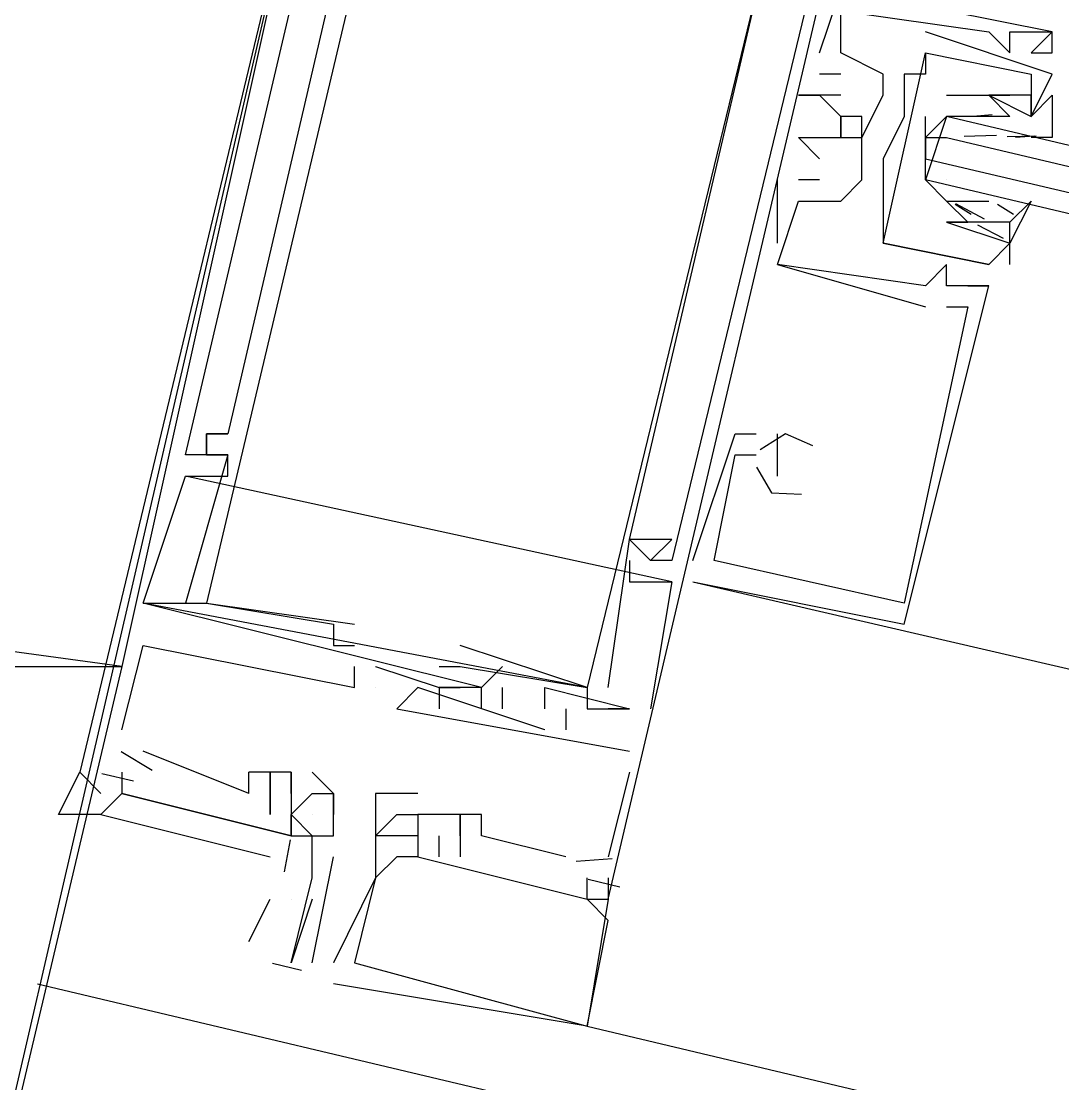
# Model space of a CAD drawing. Header units: feet. Extents: x -84 to 198, y -22 to 181.
# Drawn here: x 72.67 to 73.327, y 18.448 to 19.118 of the extents above; entities that cross this region are included whole.
import ezdxf

# ---------------------------------------------------------------- set-up
doc = ezdxf.new("R2010")
doc.units = ezdxf.units.FT
doc.layers.add('A-LINEA', color=7, linetype='CONTINUOUS')
doc.layers.add('A-MURO-CONCRETO', color=8, linetype='CONTINUOUS')

msp = doc.modelspace()

# ---------------------------------------------------------------- linework, layer by layer
at = {"layer": 'A-LINEA'}
for p, q in [((73.1733, 19.0978), (73.1867, 19.1378)), ((73.1733, 19.0978), (73.1867, 19.1378)), ((73.1733, 19.0978), (73.1867, 19.1378)), ((73.24, 19.1111), (73.24, 19.1111)), ((73.24, 19.1111), (73.24, 19.1111)), ((73.28, 19.1111), (73.28, 19.1111)), ((73.28, 19.1111), (73.28, 19.1111)), ((73.28, 19.1111), (73.28, 19.1111)), ((73.2933, 19.1111), (73.2933, 19.1111)), ((73.2933, 19.1111), (73.2933, 19.1111)), ((73.2933, 19.1111), (73.2933, 19.1111)), ((73.32, 19.1111), (73.32, 19.1111)), ((73.32, 19.1111), (73.32, 19.1111)), ((73.32, 19.1111), (73.32, 19.1111)), ((73.32, 19.1111), (73.32, 19.1111)), ((73.32, 19.1111), (73.32, 19.1111)), ((73.32, 19.1111), (73.32, 19.1111)), ((73.1733, 19.0978), (73.1733, 19.0978)), ((73.1733, 19.0978), (73.1733, 19.0978)), ((73.1733, 19.0978), (73.1733, 19.0978)), ((73.1867, 19.0978), (73.1867, 19.0978)), ((73.1867, 19.0978), (73.1867, 19.0978)), ((73.1867, 19.0978), (73.1867, 19.0978)), ((73.1867, 19.0978), (73.1867, 19.0978)), ((73.1867, 19.0978), (73.1867, 19.0978)), ((73.1867, 19.0978), (73.1867, 19.0978)), ((73.24, 19.0978), (73.24, 19.0978)), ((73.24, 19.0978), (73.24, 19.0978)), ((73.24, 19.0978), (73.24, 19.0978)), ((73.24, 19.0978), (73.24, 19.0978)), ((73.2933, 19.0978), (73.2933, 19.0978)), ((73.2933, 19.0978), (73.2933, 19.0978)), ((73.2933, 19.0978), (73.2933, 19.0978)), ((73.3067, 19.0978), (73.3067, 19.0978)), ((73.3067, 19.0978), (73.3067, 19.0978)), ((73.3067, 19.0978), (73.3067, 19.0978)), ((73.32, 19.0978), (73.32, 19.0978)), ((73.32, 19.0978), (73.32, 19.0978)), ((73.32, 19.0978), (73.32, 19.0978)), ((73.1733, 19.0844), (73.1733, 19.0844)), ((73.1733, 19.0844), (73.1733, 19.0844)), ((73.1733, 19.0844), (73.1733, 19.0844)), ((73.1867, 19.0844), (73.1867, 19.0844)), ((73.1867, 19.0844), (73.1867, 19.0844)), ((73.1867, 19.0844), (73.1867, 19.0844)), ((73.2133, 19.0844), (73.2133, 19.0844)), ((73.2133, 19.0844), (73.2133, 19.0844)), ((73.2133, 19.0844), (73.2133, 19.0844)), ((73.2267, 19.0844), (73.2267, 19.0844)), ((73.2267, 19.0844), (73.2267, 19.0844)), ((73.24, 19.0844), (73.24, 19.0844)), ((73.24, 19.0844), (73.24, 19.0844)), ((73.3067, 19.0844), (73.3067, 19.0844)), ((73.3067, 19.0844), (73.3067, 19.0844)), ((73.32, 19.0844), (73.32, 19.0844)), ((73.32, 19.0844), (73.32, 19.0844)), ((73.16, 19.0711), (73.16, 19.0711)), ((73.16, 19.0711), (73.16, 19.0711)), ((73.16, 19.0711), (73.16, 19.0711)), ((73.1733, 19.0711), (73.1733, 19.0711)), ((73.1733, 19.0711), (73.1733, 19.0711)), ((73.1733, 19.0711), (73.1733, 19.0711)), ((73.1733, 19.0711), (73.1733, 19.0711)), ((73.1733, 19.0711), (73.1733, 19.0711)), ((73.1733, 19.0711), (73.1733, 19.0711)), ((73.1867, 19.0711), (73.1867, 19.0711)), ((73.1867, 19.0711), (73.1867, 19.0711)), ((73.1867, 19.0711), (73.1867, 19.0711)), ((73.2133, 19.0711), (73.2133, 19.0711)), ((73.2133, 19.0711), (73.2133, 19.0711)), ((73.2133, 19.0711), (73.2133, 19.0711)), ((73.2667, 19.0711), (73.2667, 19.0711)), ((73.2667, 19.0711), (73.2667, 19.0711)), ((73.2667, 19.0711), (73.2667, 19.0711)), ((73.2667, 19.0711), (73.2667, 19.0711)), ((73.28, 19.0711), (73.28, 19.0711)), ((73.28, 19.0711), (73.28, 19.0711)), ((73.28, 19.0711), (73.28, 19.0711)), ((73.28, 19.0711), (73.28, 19.0711)), ((73.28, 19.0711), (73.28, 19.0711)), ((73.28, 19.0711), (73.28, 19.0711)), ((73.2933, 19.0711), (73.2933, 19.0711)), ((73.2933, 19.0711), (73.2933, 19.0711)), ((73.3067, 19.0711), (73.3067, 19.0711)), ((73.3067, 19.0711), (73.3067, 19.0711)), ((73.2702, 19.0579), (73.2821, 19.0589)), ((73.1867, 19.0578), (73.1867, 19.0578)), ((73.1867, 19.0578), (73.1867, 19.0578)), ((73.1867, 19.0578), (73.1867, 19.0578)), ((73.2267, 19.0578), (73.2267, 19.0578)), ((73.2267, 19.0578), (73.2267, 19.0578)), ((73.2533, 19.0578), (73.2533, 19.0578)), ((73.2667, 19.0578), (73.2667, 19.0578)), ((73.28, 19.0578), (73.28, 19.0578)), ((73.2933, 19.0578), (73.28, 19.0578)), ((73.2933, 19.0578), (73.2933, 19.0578)), ((73.2933, 19.0578), (73.2933, 19.0578)), ((73.3067, 19.0578), (73.3067, 19.0578)), ((73.3067, 19.0578), (73.3067, 19.0578)), ((73.2644, 19.0453), (73.2848, 19.0459)), ((73.2916, 19.0452), (73.3099, 19.0455)), ((73.2969, 19.0446), (73.3087, 19.0456)), ((73.16, 19.0444), (73.16, 19.0444)), ((73.16, 19.0444), (73.16, 19.0444)), ((73.16, 19.0444), (73.16, 19.0444)), ((73.1867, 19.0444), (73.1867, 19.0444)), ((73.1867, 19.0444), (73.1867, 19.0444)), ((73.1867, 19.0444), (73.1867, 19.0444)), ((73.2, 19.0444), (73.2, 19.0444)), ((73.2, 19.0444), (73.2, 19.0444)), ((73.2, 19.0444), (73.2, 19.0444)), ((73.24, 19.0444), (73.24, 19.0311)), ((73.1733, 19.0311), (73.1733, 19.0311)), ((73.1733, 19.0311), (73.1733, 19.0311)), ((73.1733, 19.0311), (73.1733, 19.0311)), ((73.2133, 19.0311), (73.2133, 19.0311)), ((73.2133, 19.0311), (73.2133, 19.0311)), ((73.1467, 18.9778), (73.1467, 19.0178)), ((73.1467, 19.0178), (73.1467, 19.0178)), ((73.1467, 18.9778), (73.1467, 19.0178)), ((73.1467, 19.0178), (73.1467, 19.0178)), ((73.1467, 18.9778), (73.1467, 19.0178)), ((73.1467, 19.0178), (73.1467, 19.0178)), ((73.16, 19.0178), (73.16, 19.0178)), ((73.16, 19.0178), (73.16, 19.0178)), ((73.16, 19.0178), (73.16, 19.0178)), ((73.1733, 19.0178), (73.1733, 19.0178)), ((73.1733, 19.0178), (73.1733, 19.0178)), ((73.1733, 19.0178), (73.1733, 19.0178)), ((73.2, 19.0178), (73.2, 19.0178)), ((73.2, 19.0178), (73.2, 19.0178)), ((73.2, 19.0178), (73.2, 19.0178)), ((73.2133, 19.0178), (73.2133, 19.0178)), ((73.2133, 19.0178), (73.2133, 19.0178)), ((73.2533, 19.0178), (73.2533, 19.0178)), ((73.16, 19.0044), (73.16, 19.0044)), ((73.16, 19.0044), (73.16, 19.0044)), ((73.16, 19.0044), (73.16, 19.0044)), ((73.1867, 19.0044), (73.1867, 19.0044)), ((73.1867, 19.0044), (73.1867, 19.0044)), ((73.1867, 19.0044), (73.1867, 19.0044)), ((73.2133, 19.0044), (73.2133, 19.0044)), ((73.2133, 19.0044), (73.2133, 19.0044)), ((73.2667, 19.0044), (73.28, 19.0044)), ((73.28, 19.0044), (73.28, 19.0044)), ((73.28, 19.0044), (73.28, 19.0044)), ((73.28, 19.0044), (73.28, 19.0044)), ((73.2933, 19.0044), (73.2933, 19.0044)), ((73.2689, 18.996), (73.2587, 19.0022)), ((73.2772, 18.9931), (73.2592, 19.0027)), ((73.2956, 18.996), (73.2854, 19.0022)), ((73.2533, 18.9911), (73.2533, 18.9911)), ((73.2533, 18.9911), (73.2533, 18.9911)), ((73.2533, 18.9911), (73.2533, 18.9911)), ((73.2533, 18.9911), (73.2533, 18.9911)), ((73.2667, 18.9911), (73.2667, 18.9911)), ((73.2667, 18.9911), (73.2667, 18.9911)), ((73.2667, 18.9911), (73.2667, 18.9911)), ((73.2667, 18.9911), (73.2667, 18.9911)), ((73.28, 18.9911), (73.28, 18.9911)), ((73.28, 18.9911), (73.28, 18.9911)), ((73.2933, 18.9644), (73.2933, 18.9911)), ((73.2933, 18.9911), (73.2933, 18.9911)), ((73.2933, 18.9644), (73.2933, 18.9911)), ((73.2933, 18.9911), (73.2933, 18.9911)), ((73.2892, 18.9808), (73.273, 18.9893)), ((73.1467, 18.9778), (73.1467, 18.9778)), ((73.1467, 18.9778), (73.1467, 18.9778)), ((73.1467, 18.9778), (73.1467, 18.9778)), ((73.2133, 18.9778), (73.2133, 18.9778)), ((73.2133, 18.9778), (73.2133, 18.9778)), ((73.2933, 18.9778), (73.2933, 18.9778)), ((73.2933, 18.9778), (73.2933, 18.9778)), ((73.1467, 18.9644), (73.1467, 18.9644)), ((73.1467, 18.9644), (73.1467, 18.9644)), ((73.1467, 18.9644), (73.1467, 18.9644)), ((73.1467, 18.9644), (73.1467, 18.9644)), ((73.1467, 18.9644), (73.1467, 18.9644)), ((73.1467, 18.9644), (73.1467, 18.9644)), ((73.2533, 18.9644), (73.2533, 18.9644)), ((73.2533, 18.9644), (73.2533, 18.9644)), ((73.2533, 18.9644), (73.2533, 18.9644)), ((73.28, 18.9644), (73.28, 18.9644)), ((73.28, 18.9644), (73.28, 18.9644)), ((73.28, 18.9644), (73.28, 18.9644)), ((73.28, 18.9644), (73.28, 18.9644)), ((73.2933, 18.9644), (73.2933, 18.9644)), ((73.2933, 18.9644), (73.2933, 18.9644)), ((73.24, 18.9511), (73.24, 18.9511)), ((73.24, 18.9511), (73.24, 18.9511)), ((73.24, 18.9511), (73.24, 18.9511)), ((73.24, 18.9511), (73.24, 18.9511)), ((73.24, 18.9511), (73.24, 18.9511)), ((73.24, 18.9511), (73.24, 18.9511)), ((73.2533, 18.9511), (73.2533, 18.9511)), ((73.2533, 18.9511), (73.2533, 18.9511)), ((73.2533, 18.9511), (73.2533, 18.9511)), ((73.2667, 18.9511), (73.2667, 18.9511)), ((73.2667, 18.9511), (73.2667, 18.9511)), ((73.2667, 18.9511), (73.2667, 18.9511)), ((73.28, 18.9511), (73.28, 18.9511)), ((73.28, 18.9511), (73.28, 18.9511)), ((73.28, 18.9511), (73.28, 18.9511)), ((73.28, 18.9511), (73.28, 18.9511)), ((73.28, 18.9511), (73.28, 18.9511)), ((73.28, 18.9511), (73.28, 18.9511)), ((73.24, 18.9378), (73.24, 18.9378)), ((73.24, 18.9378), (73.24, 18.9378)), ((73.24, 18.9378), (73.24, 18.9378)), ((73.2533, 18.9378), (73.2533, 18.9378)), ((73.2533, 18.9378), (73.2533, 18.9378)), ((73.2533, 18.9378), (73.2533, 18.9378)), ((73.2667, 18.9378), (73.2667, 18.9378)), ((73.2667, 18.9378), (73.2667, 18.9378)), ((73.2667, 18.9378), (73.2667, 18.9378)), ((72.7867, 18.8578), (72.7867, 18.8578)), ((72.7867, 18.8578), (72.7867, 18.8578)), ((72.7867, 18.8578), (72.7867, 18.8578)), ((72.8, 18.8578), (72.8, 18.8578)), ((72.8, 18.8578), (72.8, 18.8578)), ((72.8, 18.8578), (72.8, 18.8578)), ((73.0933, 18.7778), (73.12, 18.8578)), ((73.0933, 18.7778), (73.12, 18.8578)), ((73.0933, 18.7778), (73.12, 18.8578)), ((73.12, 18.8578), (73.1333, 18.8578)), ((73.12, 18.8578), (73.12, 18.8578)), ((73.12, 18.8578), (73.1333, 18.8578)), ((73.12, 18.8578), (73.12, 18.8578)), ((73.12, 18.8578), (73.1333, 18.8578)), ((73.12, 18.8578), (73.12, 18.8578)), ((73.1333, 18.8578), (73.1333, 18.8578)), ((73.1333, 18.8578), (73.1333, 18.8578)), ((73.1333, 18.8578), (73.1333, 18.8578)), ((73.1467, 18.8578), (73.1467, 18.8578)), ((73.1467, 18.8578), (73.1467, 18.8578)), ((73.1467, 18.8578), (73.1467, 18.8578)), ((72.7733, 18.8444), (72.7733, 18.8444)), ((72.7733, 18.8444), (72.7733, 18.8444)), ((72.7733, 18.8444), (72.7733, 18.8444)), ((72.7867, 18.8444), (72.7867, 18.8444)), ((72.7867, 18.8444), (72.7867, 18.8444)), ((72.7867, 18.8444), (72.7867, 18.8444)), ((72.7867, 18.8444), (72.7867, 18.8444)), ((72.7867, 18.8444), (72.7867, 18.8444)), ((72.7867, 18.8444), (72.7867, 18.8444)), ((72.8, 18.8444), (72.8, 18.8444)), ((72.8, 18.8444), (72.8, 18.8444)), ((72.8, 18.8444), (72.8, 18.8444)), ((72.8, 18.8444), (72.8, 18.8444)), ((72.8, 18.8444), (72.8, 18.8444)), ((72.8, 18.8444), (72.8, 18.8444)), ((73.12, 18.8444), (73.12, 18.8444)), ((73.12, 18.8444), (73.12, 18.8444)), ((73.12, 18.8444), (73.12, 18.8444)), ((73.12, 18.8444), (73.12, 18.8444)), ((73.12, 18.8444), (73.12, 18.8444)), ((73.12, 18.8444), (73.12, 18.8444)), ((73.1333, 18.8444), (73.1333, 18.8444)), ((73.1333, 18.8444), (73.1333, 18.8444)), ((73.1333, 18.8444), (73.1333, 18.8444)), ((73.1467, 18.8444), (73.1467, 18.8444)), ((73.1467, 18.8444), (73.1467, 18.8444)), ((73.1467, 18.8444), (73.1467, 18.8444)), ((73.08, 18.7644), (72.7733, 18.8311)), ((72.7733, 18.8311), (72.7733, 18.8311)), ((73.08, 18.7644), (72.7733, 18.8311)), ((72.7733, 18.8311), (72.7733, 18.8311)), ((72.7733, 18.8311), (72.7733, 18.8311)), ((72.8, 18.8311), (72.8, 18.8311)), ((72.8, 18.8311), (72.8, 18.8311)), ((72.8, 18.8311), (72.8, 18.8311)), ((73.1467, 18.8311), (73.1467, 18.8311)), ((73.1467, 18.8311), (73.1467, 18.8311)), ((73.1467, 18.8311), (73.1467, 18.8311)), ((73.0533, 18.7911), (73.0533, 18.7911)), ((73.0533, 18.7911), (73.0533, 18.7911)), ((73.0533, 18.7911), (73.0533, 18.7911)), ((73.0533, 18.7911), (73.0533, 18.7911)), ((73.0533, 18.7911), (73.0533, 18.7911)), ((73.0533, 18.7911), (73.0533, 18.7911)), ((73.0533, 18.7911), (73.0533, 18.7911)), ((73.0533, 18.7911), (73.0533, 18.7911)), ((73.0533, 18.7911), (73.0533, 18.7911)), ((73.08, 18.7911), (73.08, 18.7911)), ((73.08, 18.7911), (73.08, 18.7911)), ((73.08, 18.7911), (73.08, 18.7911)), ((73.0533, 18.7778), (73.0533, 18.7778)), ((73.0533, 18.7778), (73.0533, 18.7778)), ((73.0533, 18.7778), (73.0533, 18.7778)), ((73.0667, 18.7778), (73.0667, 18.7778)), ((73.0667, 18.7778), (73.0667, 18.7778)), ((73.0667, 18.7778), (73.0667, 18.7778)), ((73.0667, 18.7778), (73.0667, 18.7778)), ((73.0667, 18.7778), (73.0667, 18.7778)), ((73.0667, 18.7778), (73.0667, 18.7778)), ((73.08, 18.7778), (73.08, 18.7778)), ((73.08, 18.7778), (73.08, 18.7778)), ((73.08, 18.7778), (73.08, 18.7778)), ((73.0933, 18.7778), (73.0933, 18.7778)), ((73.0933, 18.7778), (73.0933, 18.7778)), ((73.0933, 18.7778), (73.0933, 18.7778)), ((73.1067, 18.7778), (73.1067, 18.7778)), ((73.1067, 18.7778), (73.1067, 18.7778)), ((73.1067, 18.7778), (73.1067, 18.7778)), ((73.1067, 18.7778), (73.1067, 18.7778)), ((73.1067, 18.7778), (73.1067, 18.7778)), ((73.1067, 18.7778), (73.1067, 18.7778)), ((73.0533, 18.7644), (73.0533, 18.7644)), ((73.0533, 18.7644), (73.0533, 18.7644)), ((73.0533, 18.7644), (73.0533, 18.7644)), ((73.08, 18.7644), (73.08, 18.7644)), ((73.08, 18.7644), (73.08, 18.7644)), ((73.08, 18.7644), (73.08, 18.7644)), ((73.0933, 18.7644), (73.0933, 18.7644)), ((73.0933, 18.7644), (73.0933, 18.7644)), ((73.0933, 18.7644), (73.0933, 18.7644)), ((73.0267, 18.6978), (72.7467, 18.7511)), ((72.7467, 18.7511), (72.7467, 18.7511)), ((72.7467, 18.7511), (72.7467, 18.7511)), ((73.0267, 18.6978), (72.7467, 18.7511)), ((72.7467, 18.7511), (72.7467, 18.7511)), ((72.7467, 18.7511), (72.7467, 18.7511)), ((73.0267, 18.6978), (72.7467, 18.7511)), ((72.7467, 18.7511), (72.7467, 18.7511)), ((72.7467, 18.7511), (72.7467, 18.7511)), ((72.76, 18.7511), (72.7733, 18.7511)), ((72.76, 18.7511), (72.76, 18.7511)), ((72.76, 18.7511), (72.7733, 18.7511)), ((72.76, 18.7511), (72.76, 18.7511)), ((72.76, 18.7511), (72.7733, 18.7511)), ((72.76, 18.7511), (72.76, 18.7511)), ((72.7733, 18.7511), (72.7733, 18.7511)), ((72.7733, 18.7511), (72.7733, 18.7511)), ((72.7733, 18.7511), (72.7733, 18.7511)), ((72.7867, 18.7511), (72.7867, 18.7511)), ((72.7867, 18.7511), (72.7867, 18.7511)), ((72.7867, 18.7511), (72.7867, 18.7511)), ((72.7867, 18.7511), (72.7867, 18.7511)), ((72.7867, 18.7511), (72.7867, 18.7511)), ((72.7867, 18.7511), (72.7867, 18.7511)), ((73.2267, 18.7511), (73.2267, 18.7511)), ((73.2267, 18.7511), (73.2267, 18.7511)), ((73.2267, 18.7511), (73.2267, 18.7511)), ((72.8667, 18.7378), (72.8667, 18.7378)), ((72.8667, 18.7378), (72.8667, 18.7378)), ((72.8667, 18.7378), (72.8667, 18.7378)), ((72.88, 18.7378), (72.88, 18.7378)), ((72.88, 18.7378), (72.88, 18.7378)), ((72.88, 18.7378), (72.88, 18.7378)), ((73.2267, 18.7378), (73.2267, 18.7378)), ((73.2267, 18.7378), (73.2267, 18.7378)), ((73.2267, 18.7378), (73.2267, 18.7378)), ((72.7467, 18.7244), (72.7467, 18.7244)), ((72.7467, 18.7244), (72.7467, 18.7244)), ((72.7467, 18.7244), (72.7467, 18.7244)), ((72.8667, 18.7244), (72.8667, 18.7244)), ((72.8667, 18.7244), (72.8667, 18.7244)), ((72.8667, 18.7244), (72.8667, 18.7244)), ((72.88, 18.7244), (72.88, 18.7244)), ((72.88, 18.7244), (72.88, 18.7244)), ((72.88, 18.7244), (72.88, 18.7244)), ((72.9467, 18.7244), (72.9467, 18.7244)), ((72.9467, 18.7244), (72.9467, 18.7244)), ((72.9467, 18.7244), (72.9467, 18.7244)), ((72.88, 18.6978), (72.88, 18.7111)), ((72.88, 18.7111), (72.88, 18.7111)), ((72.88, 18.6978), (72.88, 18.7111)), ((72.88, 18.7111), (72.88, 18.7111)), ((72.88, 18.6978), (72.88, 18.7111)), ((72.88, 18.7111), (72.88, 18.7111)), ((72.8933, 18.7111), (72.8933, 18.7111)), ((72.8933, 18.7111), (72.8933, 18.7111)), ((72.8933, 18.7111), (72.8933, 18.7111)), ((72.9333, 18.7111), (72.9333, 18.7111)), ((72.9333, 18.7111), (72.9333, 18.7111)), ((72.9333, 18.7111), (72.9333, 18.7111)), ((72.9467, 18.7111), (72.9467, 18.7111)), ((72.9467, 18.7111), (72.9467, 18.7111)), ((72.9467, 18.7111), (72.9467, 18.7111)), ((72.9733, 18.7111), (72.9733, 18.7111)), ((72.9733, 18.7111), (72.9733, 18.7111)), ((72.9733, 18.7111), (72.9733, 18.7111)), ((72.9733, 18.7111), (72.9733, 18.7111)), ((72.9733, 18.7111), (72.9733, 18.7111)), ((72.9733, 18.7111), (72.9733, 18.7111)), ((72.88, 18.6978), (72.88, 18.6978)), ((72.88, 18.6978), (72.88, 18.6978)), ((72.88, 18.6978), (72.88, 18.6978)), ((72.88, 18.6978), (72.88, 18.6978)), ((72.88, 18.6978), (72.88, 18.6978)), ((72.88, 18.6978), (72.88, 18.6978)), ((72.8933, 18.6978), (72.8933, 18.6978)), ((72.8933, 18.6978), (72.8933, 18.6978)), ((72.8933, 18.6978), (72.8933, 18.6978)), ((72.8933, 18.6978), (72.8933, 18.6978)), ((72.8933, 18.6978), (72.8933, 18.6978)), ((72.8933, 18.6978), (72.8933, 18.6978)), ((72.92, 18.6978), (72.92, 18.6978)), ((72.92, 18.6978), (72.92, 18.6978)), ((72.92, 18.6978), (72.92, 18.6978)), ((72.9333, 18.6978), (72.9333, 18.6978)), ((72.9333, 18.6978), (72.9333, 18.6978)), ((72.9333, 18.6978), (72.9333, 18.6978)), ((72.9333, 18.6978), (72.9333, 18.6978)), ((72.9333, 18.6978), (72.9333, 18.6978)), ((72.9333, 18.6978), (72.9333, 18.6978)), ((72.9467, 18.6978), (72.9467, 18.6978)), ((72.9467, 18.6978), (72.9467, 18.6978)), ((72.9467, 18.6978), (72.9467, 18.6978)), ((72.96, 18.6978), (72.96, 18.6978)), ((72.96, 18.6978), (72.96, 18.6978)), ((72.96, 18.6978), (72.96, 18.6978)), ((72.96, 18.6978), (72.96, 18.6978)), ((72.96, 18.6978), (72.96, 18.6978)), ((72.96, 18.6978), (72.96, 18.6978)), ((72.9733, 18.6844), (72.9733, 18.6978)), ((72.9733, 18.6978), (72.9733, 18.6978)), ((72.9733, 18.6978), (72.9733, 18.6978)), ((72.9733, 18.6844), (72.9733, 18.6978)), ((72.9733, 18.6978), (72.9733, 18.6978)), ((72.9733, 18.6978), (72.9733, 18.6978)), ((72.9733, 18.6844), (72.9733, 18.6978)), ((72.9733, 18.6978), (72.9733, 18.6978)), ((72.9733, 18.6978), (72.9733, 18.6978)), ((73, 18.6978), (73, 18.6978)), ((73, 18.6978), (73, 18.6978)), ((73, 18.6978), (73, 18.6978)), ((73.0267, 18.6978), (73.0267, 18.6978)), ((73.0267, 18.6978), (73.0267, 18.6978)), ((73.0267, 18.6978), (73.0267, 18.6978)), ((73.0267, 18.6978), (73.0267, 18.6978)), ((73.0267, 18.6978), (73.0267, 18.6978)), ((73.0267, 18.6978), (73.0267, 18.6978)), ((73.04, 18.6978), (73.04, 18.6978)), ((73.04, 18.6978), (73.04, 18.6978)), ((73.04, 18.6978), (73.04, 18.6978)), ((72.9067, 18.6844), (72.9067, 18.6844)), ((72.9067, 18.6844), (72.9067, 18.6844)), ((72.9067, 18.6844), (72.9067, 18.6844)), ((72.9333, 18.6844), (72.9333, 18.6844)), ((72.9333, 18.6844), (72.9333, 18.6844)), ((72.9333, 18.6844), (72.9333, 18.6844)), ((72.96, 18.6844), (72.96, 18.6844)), ((72.96, 18.6844), (72.96, 18.6844)), ((72.96, 18.6844), (72.96, 18.6844)), ((72.9733, 18.6844), (72.9733, 18.6844)), ((72.9733, 18.6844), (72.9733, 18.6844)), ((72.9733, 18.6844), (72.9733, 18.6844)), ((73, 18.6844), (73, 18.6844)), ((73, 18.6844), (73, 18.6844)), ((73, 18.6844), (73, 18.6844)), ((73.0133, 18.6844), (73.0133, 18.6711)), ((73.0133, 18.6844), (73.0133, 18.6844)), ((73.0133, 18.6844), (73.0133, 18.6711)), ((73.0133, 18.6844), (73.0133, 18.6844)), ((73.0133, 18.6844), (73.0133, 18.6711)), ((73.0133, 18.6844), (73.0133, 18.6844)), ((73.0267, 18.6844), (73.0267, 18.6844)), ((73.0267, 18.6844), (73.0267, 18.6844)), ((73.0267, 18.6844), (73.0267, 18.6844)), ((73.0533, 18.6844), (73.04, 18.6844)), ((73.04, 18.6844), (73.04, 18.6844)), ((73.0533, 18.6844), (73.04, 18.6844)), ((73.04, 18.6844), (73.04, 18.6844)), ((73.0533, 18.6844), (73.04, 18.6844)), ((73.04, 18.6844), (73.04, 18.6844)), ((73.0533, 18.6844), (73.0533, 18.6844)), ((73.0533, 18.6844), (73.0533, 18.6844)), ((73.0533, 18.6844), (73.0533, 18.6844)), ((73.0533, 18.6844), (73.0533, 18.6844)), ((73.0533, 18.6844), (73.0533, 18.6844)), ((73.0533, 18.6844), (73.0533, 18.6844)), ((73.0667, 18.6844), (73.0667, 18.6844)), ((73.0667, 18.6844), (73.0667, 18.6844)), ((73.0667, 18.6844), (73.0667, 18.6844)), ((73.0667, 18.6844), (73.0667, 18.6844)), ((73.0667, 18.6844), (73.0667, 18.6844)), ((73.0667, 18.6844), (73.0667, 18.6844)), ((72.7333, 18.6711), (72.7333, 18.6711)), ((72.7333, 18.6711), (72.7333, 18.6711)), ((72.7333, 18.6711), (72.7333, 18.6711)), ((73, 18.6711), (73, 18.6711)), ((73, 18.6711), (73, 18.6711)), ((73, 18.6711), (73, 18.6711)), ((73.0133, 18.6711), (73.0133, 18.6711)), ((73.0133, 18.6711), (73.0133, 18.6711)), ((73.0133, 18.6711), (73.0133, 18.6711)), ((72.7524, 18.6456), (72.7329, 18.6572)), ((72.7524, 18.6456), (72.7329, 18.6572)), ((72.7524, 18.6456), (72.7329, 18.6572)), ((72.7333, 18.6578), (72.7333, 18.6578)), ((72.7333, 18.6578), (72.7333, 18.6578)), ((72.7333, 18.6578), (72.7333, 18.6578)), ((72.8133, 18.6311), (72.7467, 18.6578)), ((72.7467, 18.6578), (72.7467, 18.6578)), ((72.8133, 18.6311), (72.7467, 18.6578)), ((72.7467, 18.6578), (72.7467, 18.6578)), ((72.8133, 18.6311), (72.7467, 18.6578)), ((72.7467, 18.6578), (72.7467, 18.6578)), ((73.0533, 18.6578), (73.0533, 18.6578)), ((73.0533, 18.6578), (73.0533, 18.6578)), ((73.0533, 18.6578), (73.0533, 18.6578)), ((72.7067, 18.6444), (72.72, 18.6311)), ((72.7067, 18.6444), (72.7067, 18.6444)), ((72.7067, 18.6444), (72.7067, 18.6444)), ((72.7067, 18.6444), (72.7067, 18.6444)), ((72.72, 18.6444), (72.72, 18.6444)), ((72.72, 18.6444), (72.72, 18.6444)), ((72.72, 18.6444), (72.72, 18.6444)), ((72.72, 18.6444), (72.72, 18.6444)), ((72.72, 18.6444), (72.72, 18.6444)), ((72.72, 18.6444), (72.72, 18.6444)), ((72.72, 18.6444), (72.72, 18.6444)), ((72.7406, 18.6388), (72.7206, 18.6435)), ((72.7406, 18.6388), (72.7206, 18.6435)), ((72.7406, 18.6388), (72.7206, 18.6435)), ((72.7333, 18.6444), (72.7333, 18.6311)), ((72.7333, 18.6444), (72.7333, 18.6444)), ((72.7333, 18.6444), (72.7333, 18.6444)), ((72.7333, 18.6444), (72.7333, 18.6444)), ((72.8133, 18.6444), (72.8133, 18.6444)), ((72.8133, 18.6311), (72.8133, 18.6444)), ((72.8133, 18.6444), (72.8133, 18.6444)), ((72.8133, 18.6444), (72.8133, 18.6444)), ((72.8133, 18.6444), (72.8133, 18.6444)), ((72.8133, 18.6311), (72.8133, 18.6444)), ((72.8133, 18.6444), (72.8133, 18.6444)), ((72.8133, 18.6444), (72.8133, 18.6444)), ((72.8133, 18.6444), (72.8133, 18.6444)), ((72.8133, 18.6311), (72.8133, 18.6444)), ((72.8133, 18.6444), (72.8133, 18.6444)), ((72.8133, 18.6444), (72.8133, 18.6444)), ((72.8267, 18.6444), (72.8267, 18.6444)), ((72.8267, 18.6444), (72.8267, 18.6444)), ((72.8267, 18.6444), (72.8267, 18.6444)), ((72.8267, 18.6444), (72.8267, 18.6444)), ((72.8267, 18.6444), (72.8267, 18.6444)), ((72.8267, 18.6444), (72.8267, 18.6444)), ((72.84, 18.6444), (72.84, 18.6444)), ((72.84, 18.6444), (72.84, 18.6444)), ((72.84, 18.6444), (72.84, 18.6444)), ((72.84, 18.6444), (72.84, 18.6444)), ((72.84, 18.6444), (72.84, 18.6444)), ((72.84, 18.6444), (72.84, 18.6444)), ((72.84, 18.6444), (72.84, 18.6444)), ((72.8533, 18.6444), (72.8533, 18.6444)), ((73.0533, 18.6444), (73.04, 18.5911)), ((73.0533, 18.6444), (73.04, 18.5911)), ((73.0533, 18.6444), (73.04, 18.5911)), ((73.0533, 18.6444), (73.0533, 18.6444)), ((73.0533, 18.6444), (73.0533, 18.6444)), ((73.0533, 18.6444), (73.0533, 18.6444)), ((72.72, 18.6311), (72.72, 18.6311)), ((72.72, 18.6311), (72.72, 18.6311)), ((72.72, 18.6311), (72.72, 18.6311)), ((72.72, 18.6311), (72.72, 18.6311)), ((72.7333, 18.6311), (72.7333, 18.6311)), ((72.7333, 18.6311), (72.7333, 18.6311)), ((72.7333, 18.6311), (72.7333, 18.6311)), ((72.8133, 18.6311), (72.8133, 18.6311)), ((72.8133, 18.6311), (72.8133, 18.6311)), ((72.8133, 18.6311), (72.8133, 18.6311)), ((72.8133, 18.6311), (72.8133, 18.6311)), ((72.8133, 18.6311), (72.8133, 18.6311)), ((72.8133, 18.6311), (72.8133, 18.6311)), ((72.8267, 18.6311), (72.8267, 18.6311)), ((72.8267, 18.6311), (72.8267, 18.6311)), ((72.8267, 18.6311), (72.8267, 18.6311)), ((72.8267, 18.6311), (72.8267, 18.6311)), ((72.8267, 18.6311), (72.8267, 18.6311)), ((72.8267, 18.6311), (72.8267, 18.6311)), ((72.8267, 18.6311), (72.8267, 18.6311)), ((72.8267, 18.6311), (72.8267, 18.6311)), ((72.8267, 18.6311), (72.8267, 18.6311)), ((72.8267, 18.6311), (72.8267, 18.6311)), ((72.8267, 18.6311), (72.8267, 18.6311)), ((72.8267, 18.6311), (72.8267, 18.6311)), ((72.84, 18.6311), (72.84, 18.6311)), ((72.84, 18.6311), (72.84, 18.6311)), ((72.84, 18.6311), (72.84, 18.6311)), ((72.84, 18.6311), (72.84, 18.6311)), ((72.8533, 18.6311), (72.8533, 18.6311)), ((72.8667, 18.6311), (72.8667, 18.6311)), ((72.8667, 18.6311), (72.8667, 18.6311)), ((72.8933, 18.6311), (72.8933, 18.6311)), ((72.8933, 18.6311), (72.8933, 18.6311)), ((72.8933, 18.6311), (72.8933, 18.6311)), ((72.92, 18.6311), (72.92, 18.6311)), ((72.92, 18.6311), (72.92, 18.6311)), ((72.92, 18.6311), (72.92, 18.6311)), ((72.8267, 18.6178), (72.8267, 18.6178)), ((72.8267, 18.6178), (72.8267, 18.6178)), ((72.8267, 18.6178), (72.8267, 18.6178)), ((72.8267, 18.6178), (72.8267, 18.6178)), ((72.8267, 18.6178), (72.8267, 18.6178)), ((72.8267, 18.6178), (72.8267, 18.6178)), ((72.8267, 18.6178), (72.8267, 18.6178)), ((72.8267, 18.6178), (72.8267, 18.6178)), ((72.8267, 18.6178), (72.8267, 18.6178)), ((72.84, 18.6178), (72.84, 18.6178)), ((72.84, 18.6178), (72.84, 18.6178)), ((72.84, 18.6178), (72.84, 18.6178)), ((72.84, 18.6178), (72.84, 18.6178)), ((72.84, 18.6178), (72.84, 18.6178)), ((72.84, 18.6178), (72.84, 18.6178)), ((72.8533, 18.6178), (72.8533, 18.6178)), ((72.8667, 18.6178), (72.8667, 18.6178)), ((72.8667, 18.6178), (72.8667, 18.6178)), ((72.8933, 18.6178), (72.8933, 18.6178)), ((72.8933, 18.6178), (72.8933, 18.6178)), ((72.8933, 18.6178), (72.8933, 18.6178)), ((72.9067, 18.6178), (72.9067, 18.6178)), ((72.9067, 18.6178), (72.9067, 18.6178)), ((72.9067, 18.6178), (72.9067, 18.6178)), ((72.92, 18.6178), (72.92, 18.6178)), ((72.92, 18.6178), (72.92, 18.6178)), ((72.92, 18.6178), (72.92, 18.6178)), ((72.92, 18.6178), (72.92, 18.6178)), ((72.92, 18.6178), (72.92, 18.6178)), ((72.92, 18.6178), (72.92, 18.6178)), ((72.92, 18.6178), (72.92, 18.6178)), ((72.92, 18.6178), (72.92, 18.6178)), ((72.92, 18.6178), (72.92, 18.6178)), ((72.9333, 18.6178), (72.9333, 18.6178)), ((72.9333, 18.6178), (72.9333, 18.6178)), ((72.9333, 18.6178), (72.9333, 18.6178)), ((72.9333, 18.6178), (72.9333, 18.6178)), ((72.9333, 18.6178), (72.9333, 18.6178)), ((72.9333, 18.6178), (72.9333, 18.6178)), ((72.9467, 18.6178), (72.9467, 18.6178)), ((72.9467, 18.6178), (72.9467, 18.6178)), ((72.9467, 18.6178), (72.9467, 18.6178)), ((72.9467, 18.6178), (72.9467, 18.6178)), ((72.9467, 18.6178), (72.9467, 18.6178)), ((72.9467, 18.6178), (72.9467, 18.6178)), ((72.9467, 18.6178), (72.9467, 18.6178)), ((72.9467, 18.6178), (72.9467, 18.6178)), ((72.9467, 18.6178), (72.9467, 18.6178)), ((72.9467, 18.6178), (72.9467, 18.6178)), ((72.9467, 18.6178), (72.9467, 18.6178)), ((72.9467, 18.6178), (72.9467, 18.6178)), ((72.96, 18.6178), (72.96, 18.6178)), ((72.96, 18.6178), (72.96, 18.6178)), ((72.96, 18.6178), (72.96, 18.6178)), ((72.84, 18.6044), (72.84, 18.6044)), ((72.84, 18.6044), (72.84, 18.6044)), ((72.84, 18.6044), (72.84, 18.6044)), ((72.84, 18.6044), (72.84, 18.6044)), ((72.8533, 18.6044), (72.8533, 18.6044)), ((72.8533, 18.6044), (72.8533, 18.6044)), ((72.8533, 18.6044), (72.8533, 18.6044)), ((72.8533, 18.6044), (72.8533, 18.6044)), ((72.8667, 18.6044), (72.8667, 18.6044)), ((72.92, 18.6044), (72.8933, 18.6044)), ((72.8933, 18.6044), (72.8933, 18.6044)), ((72.92, 18.6044), (72.8933, 18.6044)), ((72.8933, 18.6044), (72.8933, 18.6044)), ((72.92, 18.6044), (72.8933, 18.6044)), ((72.8933, 18.6044), (72.8933, 18.6044)), ((72.9067, 18.6044), (72.9067, 18.6044)), ((72.9067, 18.6044), (72.9067, 18.6044)), ((72.9067, 18.6044), (72.9067, 18.6044)), ((72.92, 18.6044), (72.92, 18.6044)), ((72.92, 18.6044), (72.92, 18.6044)), ((72.92, 18.6044), (72.92, 18.6044)), ((72.92, 18.6044), (72.92, 18.6044)), ((72.92, 18.6044), (72.92, 18.6044)), ((72.92, 18.6044), (72.92, 18.6044)), ((72.92, 18.6044), (72.92, 18.6044)), ((72.92, 18.6044), (72.92, 18.6044)), ((72.92, 18.6044), (72.92, 18.6044)), ((72.92, 18.6044), (72.92, 18.6044)), ((72.92, 18.6044), (72.92, 18.6044)), ((72.92, 18.6044), (72.92, 18.6044)), ((72.9333, 18.5911), (72.9333, 18.6044)), ((72.9333, 18.6044), (72.9333, 18.6044)), ((72.9333, 18.5911), (72.9333, 18.6044)), ((72.9333, 18.6044), (72.9333, 18.6044)), ((72.9333, 18.5911), (72.9333, 18.6044)), ((72.9333, 18.6044), (72.9333, 18.6044)), ((72.9467, 18.6044), (72.9467, 18.6044)), ((72.9467, 18.6044), (72.9467, 18.6044)), ((72.9467, 18.6044), (72.9467, 18.6044)), ((72.9467, 18.6044), (72.9467, 18.6044)), ((72.9467, 18.6044), (72.9467, 18.6044)), ((72.9467, 18.6044), (72.9467, 18.6044)), ((72.9467, 18.6044), (72.9467, 18.6044)), ((72.9467, 18.6044), (72.9467, 18.6044)), ((72.9467, 18.6044), (72.9467, 18.6044)), ((72.9467, 18.6044), (72.9467, 18.6044)), ((72.9467, 18.6044), (72.9467, 18.6044)), ((72.9467, 18.6044), (72.9467, 18.6044)), ((72.96, 18.6044), (72.96, 18.6044)), ((72.96, 18.6044), (72.96, 18.6044)), ((72.96, 18.6044), (72.96, 18.6044)), ((72.8358, 18.5816), (72.8397, 18.6019)), ((72.8358, 18.5816), (72.8397, 18.6019)), ((72.8358, 18.5816), (72.8397, 18.6019)), ((72.8533, 18.5244), (72.8667, 18.5911)), ((72.8533, 18.5911), (72.8533, 18.5911)), ((72.8533, 18.5911), (72.8533, 18.5911)), ((72.8667, 18.5911), (72.8667, 18.5911)), ((72.8933, 18.5911), (72.8933, 18.5911)), ((72.8933, 18.5911), (72.8933, 18.5911)), ((72.8933, 18.5911), (72.8933, 18.5911)), ((72.8933, 18.5911), (72.8933, 18.5911)), ((72.8933, 18.5911), (72.8933, 18.5911)), ((72.8933, 18.5911), (72.8933, 18.5911)), ((72.9067, 18.5911), (72.9067, 18.5911)), ((72.9067, 18.5911), (72.9067, 18.5911)), ((72.9067, 18.5911), (72.9067, 18.5911)), ((72.92, 18.5911), (72.92, 18.5911)), ((72.92, 18.5911), (72.92, 18.5911)), ((72.92, 18.5911), (72.92, 18.5911)), ((72.92, 18.5911), (72.92, 18.5911)), ((72.92, 18.5911), (72.92, 18.5911)), ((72.92, 18.5911), (72.92, 18.5911)), ((72.9333, 18.5911), (72.9333, 18.5911)), ((72.9333, 18.5911), (72.9333, 18.5911)), ((72.9333, 18.5911), (72.9333, 18.5911)), ((72.9467, 18.5911), (72.9467, 18.5911)), ((72.9467, 18.5911), (72.9467, 18.5911)), ((72.9467, 18.5911), (72.9467, 18.5911)), ((72.9467, 18.5911), (72.9467, 18.5911)), ((72.9467, 18.5911), (72.9467, 18.5911)), ((72.9467, 18.5911), (72.9467, 18.5911)), ((73.0133, 18.5911), (73.0133, 18.5911)), ((73.0133, 18.5911), (73.0133, 18.5911)), ((73.0133, 18.5911), (73.0133, 18.5911)), ((73.0425, 18.5898), (73.0198, 18.5882)), ((73.0425, 18.5898), (73.0198, 18.5882)), ((73.0425, 18.5898), (73.0198, 18.5882)), ((73.04, 18.5911), (73.04, 18.5911)), ((73.04, 18.5911), (73.04, 18.5911)), ((73.04, 18.5911), (73.04, 18.5911)), ((72.8533, 18.5778), (72.8533, 18.5778)), ((72.8933, 18.5778), (72.8933, 18.5778)), ((72.8933, 18.5778), (72.8933, 18.5778)), ((72.8933, 18.5778), (72.8933, 18.5778)), ((72.8933, 18.5778), (72.8933, 18.5778)), ((72.8933, 18.5778), (72.8933, 18.5778)), ((72.8933, 18.5778), (72.8933, 18.5778)), ((72.8933, 18.5778), (72.8933, 18.5778)), ((72.8933, 18.5778), (72.8933, 18.5778)), ((72.8933, 18.5778), (72.8933, 18.5778)), ((73.0267, 18.5778), (73.0267, 18.5778)), ((73.0267, 18.5778), (73.0267, 18.5778)), ((73.0267, 18.5778), (73.0267, 18.5778)), ((73.0473, 18.5721), (73.0273, 18.5768)), ((73.0473, 18.5721), (73.0273, 18.5768)), ((73.0473, 18.5721), (73.0273, 18.5768)), ((73.04, 18.5778), (73.04, 18.5778)), ((73.04, 18.5778), (73.04, 18.5778)), ((73.04, 18.5778), (73.04, 18.5778)), ((72.8133, 18.5378), (72.8267, 18.5644)), ((72.84, 18.5644), (72.84, 18.5644)), ((72.8533, 18.5644), (72.84, 18.5244)), ((73.0267, 18.5644), (73.0267, 18.5644)), ((73.0267, 18.5644), (73.0267, 18.5644)), ((73.0267, 18.5644), (73.0267, 18.5644)), ((73.0267, 18.5644), (73.0267, 18.5644)), ((73.0267, 18.5644), (73.0267, 18.5644)), ((73.0267, 18.5644), (73.0267, 18.5644)), ((73.04, 18.5644), (73.04, 18.5644)), ((73.04, 18.5644), (73.04, 18.5644)), ((73.04, 18.5644), (73.04, 18.5644)), ((73.04, 18.5644), (73.04, 18.5644)), ((73.04, 18.5644), (73.04, 18.5644)), ((73.04, 18.5644), (73.04, 18.5644)), ((73.04, 18.5511), (73.04, 18.5511)), ((73.04, 18.5511), (73.04, 18.5511)), ((73.04, 18.5511), (73.04, 18.5511)), ((72.8466, 18.5195), (72.8282, 18.5238)), ((72.84, 18.5244), (72.84, 18.5244)), ((72.8533, 18.5244), (72.8533, 18.5244)), ((72.8667, 18.5244), (72.8667, 18.5244)), ((72.8667, 18.5244), (72.8667, 18.5244)), ((72.8667, 18.5244), (72.8667, 18.5244)), ((72.88, 18.5244), (72.88, 18.5244)), ((72.88, 18.5244), (72.88, 18.5244)), ((72.88, 18.5244), (72.88, 18.5244)), ((72.88, 18.5244), (72.88, 18.5244)), ((72.88, 18.5244), (72.88, 18.5244)), ((72.88, 18.5244), (72.88, 18.5244)), ((72.68, 18.5111), (87.8933, 14.9111)), ((72.8667, 18.5111), (72.8667, 18.5111)), ((72.8667, 18.5111), (72.8667, 18.5111)), ((72.8667, 18.5111), (72.8667, 18.5111)), ((73.0267, 18.4844), (73.0267, 18.4844)), ((73.0267, 18.4844), (73.0267, 18.4844)), ((73.0267, 18.4844), (79.72, 16.8978)), ((73.0267, 18.4844), (73.0267, 18.4844)), ((73.0267, 18.4844), (73.0267, 18.4844)), ((73.0267, 18.4844), (73.0267, 18.4844)), ((73.0267, 18.4844), (73.0267, 18.4844))]:
    msp.add_line(p, q, dxfattribs=at)
for points in [[(72.8667, 19.3111), (72.4933, 17.6978), (68.1867, 18.7111), (68.5733, 20.3378), (72.8667, 19.3111)], [(72.8667, 19.3111), (72.7067, 18.6444), (72.72, 18.6311)], [(72.8667, 19.3111), (72.7067, 18.6444), (72.72, 18.6311)], [(72.8667, 19.3111), (72.7067, 18.6444), (72.72, 18.6311)], [(72.9733, 18.7111), (72.96, 18.6978), (72.7467, 18.7511), (72.7733, 18.8311), (72.8, 18.8311), (72.8, 18.8444), (72.7867, 18.8444), (72.7733, 18.8444), (72.88, 19.2978), (72.8933, 19.2978)], [(72.9733, 18.7111), (72.96, 18.6978), (72.7467, 18.7511), (72.7733, 18.8311), (72.8, 18.8311), (72.8, 18.8444), (72.7867, 18.8444), (72.7733, 18.8444), (72.88, 19.2978), (72.8933, 19.2978)], [(72.9733, 18.7111), (72.96, 18.6978), (72.7467, 18.7511), (72.7733, 18.8311), (72.8, 18.8311), (72.8, 18.8444), (72.7867, 18.8444), (72.7733, 18.8444), (72.88, 19.2978), (72.8933, 19.2978)], [(72.8933, 19.2844), (72.88, 19.2578), (72.8933, 19.2578), (72.8, 18.8578), (72.7867, 18.8578), (72.7867, 18.8444), (72.8, 18.8444), (72.7733, 18.7511)], [(72.8933, 19.2844), (72.88, 19.2578), (72.8933, 19.2578), (72.8, 18.8578), (72.7867, 18.8578), (72.7867, 18.8444), (72.8, 18.8444), (72.7733, 18.7511)], [(72.8933, 19.2844), (72.88, 19.2578), (72.8933, 19.2578), (72.8, 18.8578), (72.7867, 18.8578), (72.7867, 18.8444), (72.8, 18.8444), (72.7733, 18.7511)], [(73.04, 18.5778), (73.04, 18.5644), (73.2, 19.2444), (73.0533, 19.2711), (73.04, 19.2578)], [(73.04, 18.5778), (73.04, 18.5644), (73.2, 19.2444), (73.0533, 19.2711), (73.04, 19.2578)], [(73.04, 18.5778), (73.04, 18.5644), (73.2, 19.2444), (73.0533, 19.2711), (73.04, 19.2578)], [(72.9867, 19.2311), (72.9067, 19.2578), (72.7867, 18.7511), (72.88, 18.7378), (72.88, 18.7378)], [(72.9867, 19.2311), (72.9067, 19.2578), (72.7867, 18.7511), (72.88, 18.7378), (72.88, 18.7378)], [(72.9867, 19.2311), (72.9067, 19.2578), (72.7867, 18.7511), (72.88, 18.7378), (72.88, 18.7378)], [(73.1867, 19.2178), (73.08, 18.7778), (73.0667, 18.7778), (73.0533, 18.7911)], [(73.1867, 19.2178), (73.08, 18.7778), (73.0667, 18.7778), (73.0533, 18.7911)], [(73.1867, 19.2178), (73.08, 18.7778), (73.0667, 18.7778), (73.0533, 18.7911)], [(73.1467, 19.1911), (73.0267, 18.6978), (72.9467, 18.7244), (72.9467, 18.7244)], [(73.1467, 19.1911), (73.0267, 18.6978), (72.9467, 18.7244), (72.9467, 18.7244)], [(73.1467, 19.1911), (73.0267, 18.6978), (72.9467, 18.7244), (72.9467, 18.7244)], [(73.04, 18.6978), (73.0533, 18.7911), (73.0667, 18.7778), (73.08, 18.7911), (73.0533, 18.7911), (73.1467, 19.1911)], [(73.04, 18.6978), (73.0533, 18.7911), (73.0667, 18.7778), (73.08, 18.7911), (73.0533, 18.7911), (73.1467, 19.1911)], [(73.04, 18.6978), (73.0533, 18.7911), (73.0667, 18.7778), (73.08, 18.7911), (73.0533, 18.7911), (73.1467, 19.1911)], [(73.0933, 18.7644), (73.2267, 18.7378), (73.28, 18.9511), (73.2667, 18.9511), (73.28, 18.9511), (73.2533, 18.9511), (73.2533, 18.9644), (73.24, 18.9511), (73.1467, 18.9644), (73.16, 19.0044), (73.1867, 19.0044), (73.2, 19.0178), (73.2, 19.0444), (73.2133, 19.0711), (73.2133, 19.0844), (73.1867, 19.0978), (73.1867, 19.1244), (73.28, 19.1111), (73.2933, 19.0978), (73.2933, 19.1111), (73.32, 19.1111), (73.3067, 19.0978), (73.32, 19.0978), (73.32, 19.1111), (73.1867, 19.1378)], [(73.0933, 18.7644), (73.2267, 18.7378), (73.28, 18.9511), (73.2667, 18.9511), (73.28, 18.9511), (73.2533, 18.9511), (73.2533, 18.9644), (73.24, 18.9511), (73.1467, 18.9644), (73.16, 19.0044), (73.1867, 19.0044), (73.2, 19.0178), (73.2, 19.0444), (73.2133, 19.0711), (73.2133, 19.0844), (73.1867, 19.0978), (73.1867, 19.1244), (73.28, 19.1111), (73.2933, 19.0978), (73.2933, 19.1111), (73.32, 19.1111), (73.3067, 19.0978), (73.32, 19.0978), (73.32, 19.1111), (73.1867, 19.1378)], [(73.0933, 18.7644), (73.2267, 18.7378), (73.28, 18.9511), (73.2667, 18.9511), (73.28, 18.9511), (73.2533, 18.9511), (73.2533, 18.9644), (73.24, 18.9511), (73.1467, 18.9644), (73.16, 19.0044), (73.1867, 19.0044), (73.2, 19.0178), (73.2, 19.0444), (73.2133, 19.0711), (73.2133, 19.0844), (73.1867, 19.0978), (73.1867, 19.1244), (73.28, 19.1111), (73.2933, 19.0978), (73.2933, 19.1111), (73.32, 19.1111), (73.3067, 19.0978), (73.32, 19.0978), (73.32, 19.1111), (73.1867, 19.1378)], [(73.3067, 19.0578), (73.32, 19.0844), (73.24, 19.1111)], [(73.3067, 19.0578), (73.32, 19.0844), (73.24, 19.1111)], [(73.2133, 18.9778), (73.24, 19.0978), (73.3067, 19.0844), (73.3067, 19.0711), (73.28, 19.0711)], [(73.24, 19.0978), (73.24, 19.0844), (73.2267, 19.0844), (73.2267, 19.0578), (73.2133, 19.0311), (73.2133, 19.0178), (73.2133, 19.0044), (73.2133, 18.9778), (73.28, 18.9644)], [(73.2133, 18.9778), (73.24, 19.0978), (73.3067, 19.0844), (73.3067, 19.0711), (73.28, 19.0711)], [(73.24, 19.0978), (73.24, 19.0844), (73.2267, 19.0844), (73.2267, 19.0578), (73.2133, 19.0311), (73.2133, 19.0178), (73.2133, 19.0044), (73.2133, 18.9778), (73.28, 18.9644)], [(73.1867, 19.0844), (73.1867, 19.0844), (73.1733, 19.0844)], [(73.1867, 19.0844), (73.1867, 19.0844), (73.1733, 19.0844)], [(73.1867, 19.0844), (73.1867, 19.0844), (73.1733, 19.0844)], [(73.1867, 19.0711), (73.1733, 19.0711), (73.16, 19.0711), (73.1733, 19.0711), (73.1867, 19.0578)], [(73.1867, 19.0711), (73.1733, 19.0711), (73.16, 19.0711), (73.1733, 19.0711), (73.1867, 19.0578)], [(73.1867, 19.0711), (73.1733, 19.0711), (73.16, 19.0711), (73.1733, 19.0711), (73.1867, 19.0578)], [(73.2533, 19.0711), (73.2667, 19.0711), (73.28, 19.0711), (73.3067, 19.0578), (73.3067, 19.0711), (73.3067, 19.0578), (73.32, 19.0711), (73.32, 19.0444), (73.3067, 19.0444)], [(73.28, 19.0711), (73.2933, 19.0711), (73.28, 19.0711), (73.2933, 19.0578), (73.2933, 19.0578)], [(73.28, 19.0711), (73.2933, 19.0711), (73.28, 19.0711), (73.2933, 19.0578), (73.2933, 19.0578)], [(73.1867, 19.0444), (73.2, 19.0444), (73.2, 19.0578), (73.1867, 19.0578), (73.1867, 19.0444), (73.1867, 19.0578), (73.1867, 19.0444), (73.1867, 19.0578), (73.1867, 19.0444)], [(73.1867, 19.0444), (73.2, 19.0444), (73.2, 19.0578), (73.1867, 19.0578), (73.1867, 19.0444), (73.1867, 19.0578), (73.1867, 19.0444), (73.1867, 19.0578), (73.1867, 19.0444)], [(73.1867, 19.0444), (73.2, 19.0444), (73.2, 19.0578), (73.1867, 19.0578), (73.1867, 19.0444), (73.1867, 19.0578), (73.1867, 19.0444), (73.1867, 19.0578), (73.1867, 19.0444)], [(73.2933, 18.9911), (73.3067, 19.0044), (73.2933, 18.9778), (73.2933, 18.9911), (73.28, 18.9911), (73.2667, 18.9911), (73.2533, 19.0044), (73.24, 19.0178), (73.24, 19.0578)], [(73.28, 19.0578), (73.2667, 19.0578), (73.2533, 19.0578), (73.24, 19.0178), (73.2533, 19.0044), (73.2667, 19.0044)], [(74.9467, 18.6578), (73.2533, 19.0578), (73.24, 19.0444), (73.2533, 19.0444), (74.9467, 18.6444)], [(73.1733, 19.0311), (73.1733, 19.0311), (73.16, 19.0444), (73.1867, 19.0444), (73.1867, 19.0444)], [(73.1733, 19.0311), (73.1733, 19.0311), (73.16, 19.0444), (73.1867, 19.0444), (73.1867, 19.0444)], [(73.1733, 19.0311), (73.1733, 19.0311), (73.16, 19.0444), (73.1867, 19.0444), (73.1867, 19.0444)], [(74.9333, 18.6178), (73.24, 19.0178), (73.24, 19.0311), (74.9467, 18.6311)], [(73.1733, 19.0178), (73.16, 19.0178), (73.16, 19.0178)], [(73.1733, 19.0178), (73.16, 19.0178), (73.16, 19.0178)], [(73.1733, 19.0178), (73.16, 19.0178), (73.16, 19.0178)], [(73.28, 18.9911), (73.2667, 18.9911), (73.2533, 18.9911), (73.2667, 18.9911), (73.2533, 18.9911), (73.2933, 18.9778), (73.28, 18.9644), (73.2133, 18.9778)], [(73.28, 18.9911), (73.2667, 18.9911), (73.2533, 18.9911), (73.2667, 18.9911), (73.2533, 18.9911), (73.2933, 18.9778), (73.28, 18.9644), (73.2133, 18.9778)], [(73.1467, 18.9644), (73.1467, 18.9644), (73.24, 18.9378)], [(73.1467, 18.9644), (73.1467, 18.9644), (73.24, 18.9378)], [(73.1467, 18.9644), (73.1467, 18.9644), (73.24, 18.9378)], [(73.2533, 18.9378), (73.2667, 18.9378), (73.2267, 18.7511), (73.1067, 18.7778), (73.12, 18.8444), (73.1333, 18.8444)], [(73.2533, 18.9378), (73.2667, 18.9378), (73.2267, 18.7511), (73.1067, 18.7778), (73.12, 18.8444), (73.1333, 18.8444)], [(73.2533, 18.9378), (73.2667, 18.9378), (73.2267, 18.7511), (73.1067, 18.7778), (73.12, 18.8444), (73.1333, 18.8444)], [(72.7867, 18.8444), (72.7867, 18.8578), (72.7867, 18.8578), (72.8, 18.8578)], [(72.7867, 18.8444), (72.7867, 18.8578), (72.7867, 18.8578), (72.8, 18.8578)], [(72.7867, 18.8444), (72.7867, 18.8578), (72.7867, 18.8578), (72.8, 18.8578)], [(73.169, 18.8502), (73.1518, 18.8577), (73.1359, 18.8476)], [(73.169, 18.8502), (73.1518, 18.8577), (73.1359, 18.8476)], [(73.169, 18.8502), (73.1518, 18.8577), (73.1359, 18.8476)], [(73.1467, 18.8311), (73.1467, 18.8444), (73.1467, 18.8444), (73.1467, 18.8578)], [(73.1467, 18.8311), (73.1467, 18.8444), (73.1467, 18.8444), (73.1467, 18.8578)], [(73.1467, 18.8311), (73.1467, 18.8444), (73.1467, 18.8444), (73.1467, 18.8578)], [(73.1334, 18.8368), (73.143, 18.8206), (73.1618, 18.8197)], [(73.1334, 18.8368), (73.143, 18.8206), (73.1618, 18.8197)], [(73.1334, 18.8368), (73.143, 18.8206), (73.1618, 18.8197)], [(73.0533, 18.7778), (73.0533, 18.7644), (73.08, 18.7644), (73.0667, 18.6844)], [(73.0533, 18.7778), (73.0533, 18.7644), (73.08, 18.7644), (73.0667, 18.6844)], [(73.0533, 18.7778), (73.0533, 18.7644), (73.08, 18.7644), (73.0667, 18.6844)], [(73.0933, 18.7644), (74.88, 18.3511), (76.3333, 18.0044)], [(72.7467, 18.7511), (72.7867, 18.7511), (72.8667, 18.7378), (72.8667, 18.7244), (72.88, 18.7244)], [(72.7467, 18.7511), (72.7867, 18.7511), (72.8667, 18.7378), (72.8667, 18.7244), (72.88, 18.7244)], [(72.7467, 18.7511), (72.7867, 18.7511), (72.8667, 18.7378), (72.8667, 18.7244), (72.88, 18.7244)], [(72.7333, 18.6711), (72.7467, 18.7244), (72.88, 18.6978)], [(72.7333, 18.6711), (72.7467, 18.7244), (72.88, 18.6978)], [(72.7333, 18.6711), (72.7467, 18.7244), (72.88, 18.6978)], [(72.8933, 18.7111), (72.9333, 18.6978), (72.9333, 18.6844)], [(72.8933, 18.7111), (72.9333, 18.6978), (72.9333, 18.6844)], [(72.8933, 18.7111), (72.9333, 18.6978), (72.9333, 18.6844)], [(72.9333, 18.7111), (72.9467, 18.7111), (73.0267, 18.6978), (73.0267, 18.6844), (73.0533, 18.6844)], [(72.9333, 18.7111), (72.9467, 18.7111), (73.0267, 18.6978), (73.0267, 18.6844), (73.0533, 18.6844)], [(72.9333, 18.7111), (72.9467, 18.7111), (73.0267, 18.6978), (73.0267, 18.6844), (73.0533, 18.6844)], [(73, 18.6711), (72.92, 18.6978), (72.9067, 18.6844), (73.0533, 18.6578)], [(73, 18.6711), (72.92, 18.6978), (72.9067, 18.6844), (73.0533, 18.6578)], [(73, 18.6711), (72.92, 18.6978), (72.9067, 18.6844), (73.0533, 18.6578)], [(72.96, 18.6844), (72.96, 18.6978), (72.9333, 18.6978), (72.9467, 18.6978)], [(72.96, 18.6844), (72.96, 18.6978), (72.9333, 18.6978), (72.9467, 18.6978)], [(72.96, 18.6844), (72.96, 18.6978), (72.9333, 18.6978), (72.9467, 18.6978)], [(73, 18.6844), (73, 18.6844), (73, 18.6978), (73.0533, 18.6844)], [(73, 18.6844), (73, 18.6844), (73, 18.6978), (73.0533, 18.6844)], [(73, 18.6844), (73, 18.6844), (73, 18.6978), (73.0533, 18.6844)], [(72.7333, 18.6311), (72.72, 18.6178), (72.6933, 18.6178), (72.7067, 18.6444)], [(72.7333, 18.6444), (72.7333, 18.6444), (72.7333, 18.6311), (72.84, 18.6044), (72.84, 18.6178)], [(72.7333, 18.6444), (72.7333, 18.6444), (72.7333, 18.6311), (72.84, 18.6044), (72.84, 18.6178)], [(72.7333, 18.6444), (72.7333, 18.6444), (72.7333, 18.6311), (72.84, 18.6044), (72.84, 18.6178)], [(72.84, 18.6444), (72.84, 18.6311), (72.84, 18.6444), (72.8133, 18.6444)], [(72.84, 18.6444), (72.84, 18.6311), (72.84, 18.6444), (72.8133, 18.6444)], [(72.84, 18.6444), (72.84, 18.6311), (72.84, 18.6444), (72.8133, 18.6444)], [(72.8267, 18.6311), (72.8267, 18.6444), (72.8267, 18.6311)], [(72.8267, 18.6311), (72.8267, 18.6444), (72.8267, 18.6311)], [(72.8267, 18.6311), (72.8267, 18.6444), (72.8267, 18.6311)], [(72.84, 18.6444), (72.84, 18.6444), (72.84, 18.6444), (72.84, 18.6311), (72.84, 18.6311), (72.84, 18.6178), (72.84, 18.6178), (72.84, 18.6044), (72.8533, 18.6044), (72.8533, 18.6044)], [(72.8533, 18.5911), (72.8533, 18.6044), (72.8667, 18.6044), (72.8667, 18.6178), (72.8667, 18.6311), (72.8533, 18.6444)], [(72.84, 18.6044), (72.7333, 18.6311), (72.72, 18.6178), (72.8267, 18.5911)], [(72.84, 18.6044), (72.7333, 18.6311), (72.72, 18.6178), (72.8267, 18.5911)], [(72.84, 18.6044), (72.7333, 18.6311), (72.72, 18.6178), (72.8267, 18.5911)], [(72.8267, 18.6178), (72.8267, 18.6311), (72.8267, 18.6178), (72.8267, 18.6311), (72.8267, 18.6311)], [(72.8267, 18.6178), (72.8267, 18.6311), (72.8267, 18.6178), (72.8267, 18.6311), (72.8267, 18.6311)], [(72.8267, 18.6178), (72.8267, 18.6311), (72.8267, 18.6178), (72.8267, 18.6311), (72.8267, 18.6311)], [(72.84, 18.6178), (72.8533, 18.6311), (72.8667, 18.6311), (72.8667, 18.6178)], [(72.92, 18.6311), (72.8933, 18.6311), (72.8933, 18.6178), (72.8933, 18.5911), (72.8933, 18.5778), (72.8667, 18.5244)], [(72.92, 18.6311), (72.8933, 18.6311), (72.8933, 18.6178), (72.8933, 18.5911), (72.8933, 18.5778), (72.8667, 18.5244)], [(72.92, 18.6311), (72.8933, 18.6311), (72.8933, 18.6178), (72.8933, 18.5911), (72.8933, 18.5778), (72.8667, 18.5244)], [(72.84, 18.5244), (72.84, 18.5244), (72.84, 18.5244), (72.8533, 18.5778), (72.8533, 18.5778), (72.8533, 18.5911), (72.8533, 18.5911), (72.8533, 18.6044), (72.84, 18.6178)], [(72.8933, 18.6044), (72.9067, 18.6178), (72.92, 18.6178), (72.92, 18.6044)], [(72.8933, 18.6044), (72.9067, 18.6178), (72.92, 18.6178), (72.92, 18.6044)], [(72.8933, 18.6044), (72.9067, 18.6178), (72.92, 18.6178), (72.92, 18.6044)], [(72.92, 18.6178), (72.92, 18.6178), (72.92, 18.6178), (72.92, 18.6178), (72.92, 18.6178), (72.92, 18.6044), (72.92, 18.6044), (72.92, 18.5911), (72.9067, 18.5911), (72.9067, 18.5911)], [(72.92, 18.6178), (72.92, 18.6178), (72.92, 18.6178), (72.92, 18.6178), (72.92, 18.6178), (72.92, 18.6044), (72.92, 18.6044), (72.92, 18.5911), (72.9067, 18.5911), (72.9067, 18.5911)], [(72.92, 18.6178), (72.92, 18.6178), (72.92, 18.6178), (72.92, 18.6178), (72.92, 18.6178), (72.92, 18.6044), (72.92, 18.6044), (72.92, 18.5911), (72.9067, 18.5911), (72.9067, 18.5911)], [(73.0133, 18.5911), (72.96, 18.6044), (72.96, 18.6178), (72.9333, 18.6178), (72.92, 18.6178)], [(73.0133, 18.5911), (72.96, 18.6044), (72.96, 18.6178), (72.9333, 18.6178), (72.92, 18.6178)], [(73.0133, 18.5911), (72.96, 18.6044), (72.96, 18.6178), (72.9333, 18.6178), (72.92, 18.6178)], [(72.9467, 18.6044), (72.9467, 18.6178), (72.9467, 18.6044)], [(72.9467, 18.6044), (72.9467, 18.6178), (72.9467, 18.6044)], [(72.9467, 18.6044), (72.9467, 18.6178), (72.9467, 18.6044)], [(72.9467, 18.6044), (72.9467, 18.6044), (72.9467, 18.5911)], [(72.9467, 18.6044), (72.9467, 18.6044), (72.9467, 18.5911)], [(72.9467, 18.6044), (72.9467, 18.6044), (72.9467, 18.5911)], [(72.9067, 18.5911), (72.8933, 18.5778), (72.8933, 18.5778), (72.8933, 18.5778), (72.8933, 18.5778), (72.88, 18.5244), (72.88, 18.5244), (73.0267, 18.4844), (73.0267, 18.4844), (73.04, 18.5511), (73.0267, 18.5644), (73.04, 18.5644), (73.0267, 18.4844), (73.0267, 18.4844), (72.8667, 18.5111)], [(72.9067, 18.5911), (72.8933, 18.5778), (72.8933, 18.5778), (72.8933, 18.5778), (72.8933, 18.5778), (72.88, 18.5244), (72.88, 18.5244), (73.0267, 18.4844), (73.0267, 18.4844), (73.04, 18.5511), (73.0267, 18.5644), (73.04, 18.5644), (73.0267, 18.4844), (73.0267, 18.4844), (72.8667, 18.5111)], [(72.9067, 18.5911), (72.8933, 18.5778), (72.8933, 18.5778), (72.8933, 18.5778), (72.8933, 18.5778), (72.88, 18.5244), (72.88, 18.5244), (73.0267, 18.4844), (73.0267, 18.4844), (73.04, 18.5511), (73.0267, 18.5644), (73.04, 18.5644), (73.0267, 18.4844), (73.0267, 18.4844), (72.8667, 18.5111)], [(72.92, 18.5911), (73.0267, 18.5644), (73.0267, 18.5778)], [(72.92, 18.5911), (73.0267, 18.5644), (73.0267, 18.5778)], [(72.92, 18.5911), (73.0267, 18.5644), (73.0267, 18.5778)]]:
    msp.add_lwpolyline(points, dxfattribs=at)
at = {"layer": 'A-MURO-CONCRETO'}
for points in [[(68.3333, 19.3111), (68.1867, 18.7111), (72.7333, 18.7111), (68.3333, 19.3111)], [(68.3333, 19.3111), (72.8667, 19.3111), (72.7333, 18.7111), (68.3333, 19.3111), (68.3333, 19.3111)], [(68.1867, 18.7111), (72.7333, 18.7111), (72.4933, 17.6978), (68.1867, 18.7111), (68.1867, 18.7111)]]:
    msp.add_lwpolyline(points, dxfattribs=at)

doc.saveas('drawing.dxf')
